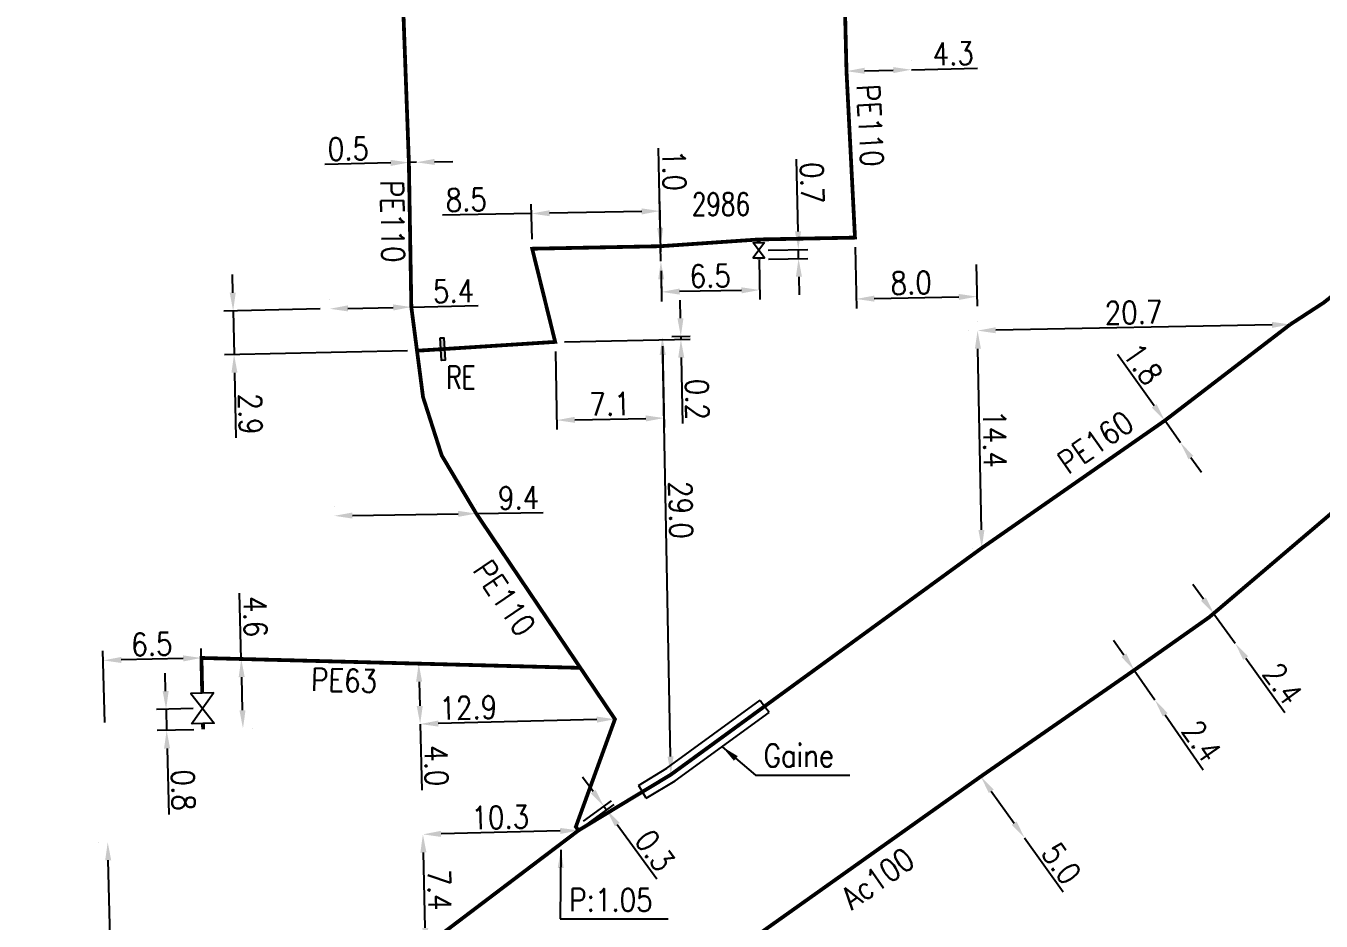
# Model space of a CAD drawing. Header units: millimetres. Extents: x 133989 to 135004, y 130988 to 132014.
# Drawn here: x 134147.7 to 134233.5, y 131452.5 to 131511.8 of the extents above; entities that cross this region are included whole.
import ezdxf
from ezdxf.enums import TextEntityAlignment as Align

# ---------------------------------------------------------------- set-up
doc = ezdxf.new("R2010")
doc.units = ezdxf.units.MM
doc.header["$PDMODE"] = 34
doc.linetypes.add('L_25_AP', pattern=[2000, 1000, 1000])
doc.linetypes.add('L_25_PE', pattern=[2000, 1000, 1000])
doc.layers.get('0').update_dxf_attribs({"linetype": 'CONTINUOUS'})
doc.layers.get('Defpoints').update_dxf_attribs({"linetype": 'CONTINUOUS'})
for name, color, linetype in [('L_150', 1, 'CONTINUOUS'), ('L_300', 7, 'CONTINUOUS'), ('L_340', 7, 'CONTINUOUS'), ('L_400', 7, 'CONTINUOUS')]:
    doc.layers.add(name, color=color, linetype=linetype)
doc.styles.get("Standard").update_dxf_attribs({"font": 'romans.shx', "width": 0.85})
doc.dimstyles.get("Standard").update_dxf_attribs({"dimtxt": 1.5, "dimasz": 1.2, "dimexe": 0.625, "dimexo": 0.625, "dimgap": 0.25, "dimtad": 1, "dimdec": 1, "dimzin": 0, "dimdsep": 46, "dimtxsty": 'Standard', "dimcen": -0.5, "dimadec": 0, "dimazin": 0, "dimtfac": 1, "dimtdec": 1, "dimtmove": 0, "dimatfit": 3, "dimfxl": 0, "dimtolj": 1, "dimtzin": 0, "dimarcsym": 0})

# ---------------------------------------------------------------- blocks, each defined once
blk = doc.blocks.new('*D114')
at = {"layer": 'Defpoints', "color": 0, "linetype": 'Continuous', "transparency": 16777216}
for p in [(134226.395, 131472.896), (134227.795, 131470.947), (134227.795, 131470.947)]:
    blk.add_point(p, dxfattribs=at)
at = {"layer": 'L_150', "color": 0, "linetype": 'Continuous', "lineweight": -2, "transparency": 16777216}
for p, q in [((134225.695, 131473.871), (134224.995, 131474.846)), ((134226.395, 131472.896), (134227.795, 131470.947)), ((134228.495, 131469.972), (134231.08, 131466.372))]:
    blk.add_line(p, q, dxfattribs=at)
at = {"layer": 'L_150', "color": 0, "linetype": 'Continuous', "transparency": 16777216}
for points in [[(134225.857, 131473.988), (134225.532, 131473.755), (134226.395, 131472.896)], [(134228.657, 131470.089), (134228.332, 131469.856), (134227.795, 131470.947)]]:
    blk.add_solid(points, dxfattribs=at)
at = {"layer": 'L_150', "color": 0, "linetype": 'Continuous', "transparency": 16777216, "insert": (134230.949, 131468.268), "char_height": 1.5, "attachment_point": 5, "rotation": 305.68152}
blk.add_mtext('\\A1;2.4', dxfattribs=at)
blk = doc.blocks.new('*D123')
at = {"layer": 'Defpoints', "color": 0, "linetype": 'Continuous', "transparency": 16777216}
for p in [(134210.742, 131491.652), (134210.742, 131491.652), (134231.438, 131492.057)]:
    blk.add_point(p, dxfattribs=at)
at = {"layer": 'L_150', "color": 0, "linetype": 'Continuous', "lineweight": -2, "transparency": 16777216}
for p, q in [((134210.73, 131492.277), (134210.73, 131492.277)), ((134230.238, 131492.033), (134211.942, 131491.675))]:
    blk.add_line(p, q, dxfattribs=at)
at = {"layer": 'L_150', "color": 0, "linetype": 'Continuous', "transparency": 16777216}
for points in [[(134211.938, 131491.875), (134211.946, 131491.475), (134210.742, 131491.652)], [(134230.234, 131492.233), (134230.242, 131491.833), (134231.438, 131492.057)]]:
    blk.add_solid(points, dxfattribs=at)
at = {"layer": 'L_150', "color": 0, "linetype": 'Continuous', "transparency": 16777216, "insert": (134221.07, 131492.854), "char_height": 1.5, "attachment_point": 5, "rotation": 1.11986}
blk.add_mtext('\\A1;20.7', dxfattribs=at)
blk = doc.blocks.new('*D124')
at = {"layer": 'Defpoints', "color": 0, "linetype": 'Continuous', "transparency": 16777216}
for p in [(134223.133, 131485.69), (134224.177, 131484.224), (134224.177, 131484.224)]:
    blk.add_point(p, dxfattribs=at)
at = {"layer": 'L_150', "color": 0, "linetype": 'Continuous', "lineweight": -2, "transparency": 16777216}
for p, q in [((134222.437, 131486.667), (134220.007, 131490.08)), ((134224.177, 131484.224), (134223.133, 131485.69)), ((134224.873, 131483.246), (134225.569, 131482.269))]:
    blk.add_line(p, q, dxfattribs=at)
at = {"layer": 'L_150', "color": 0, "linetype": 'Continuous', "transparency": 16777216}
for points in [[(134222.6, 131486.783), (134222.274, 131486.551), (134223.133, 131485.69)], [(134225.036, 131483.362), (134224.71, 131483.13), (134224.177, 131484.224)]]:
    blk.add_solid(points, dxfattribs=at)
at = {"layer": 'L_150', "color": 0, "linetype": 'Continuous', "transparency": 16777216, "insert": (134221.689, 131489.443), "char_height": 1.5, "attachment_point": 5, "rotation": 305.45148}
blk.add_mtext('\\A1;1.8', dxfattribs=at)
blk = doc.blocks.new('*D125')
at = {"layer": 'Defpoints', "color": 0, "linetype": 'Continuous', "transparency": 16777216}
for p in [(134210.742, 131491.652), (134210.742, 131491.652), (134211.021, 131477.255)]:
    blk.add_point(p, dxfattribs=at)
at = {"layer": 'L_150', "color": 0, "linetype": 'Continuous', "lineweight": -2, "transparency": 16777216}
for p, q in [((134210.117, 131491.64), (134210.117, 131491.64)), ((134210.998, 131478.454), (134210.765, 131490.452)), ((134210.396, 131477.243), (134210.396, 131477.243))]:
    blk.add_line(p, q, dxfattribs=at)
at = {"layer": 'L_150', "color": 0, "linetype": 'Continuous', "transparency": 16777216}
for points in [[(134210.965, 131490.456), (134210.565, 131490.448), (134210.742, 131491.652)], [(134211.198, 131478.458), (134210.798, 131478.451), (134211.021, 131477.255)]]:
    blk.add_solid(points, dxfattribs=at)
at = {"layer": 'L_150', "color": 0, "linetype": 'Continuous', "transparency": 16777216, "insert": (134211.881, 131484.473), "char_height": 1.5, "attachment_point": 5, "rotation": 271.11162}
blk.add_mtext('\\A1;14.4', dxfattribs=at)
blk = doc.blocks.new('*D126')
at = {"layer": 'Defpoints', "color": 0, "linetype": 'Continuous', "transparency": 16777216}
for p in [(134177.55, 131479.537), (134168.151, 131479.387), (134168.151, 131479.387)]:
    blk.add_point(p, dxfattribs=at)
at = {"layer": 'L_150', "color": 0, "linetype": 'Continuous', "lineweight": -2, "transparency": 16777216}
for p, q in [((134168.141, 131480.012), (134168.141, 131480.012)), ((134169.351, 131479.406), (134176.35, 131479.518)), ((134177.54, 131480.162), (134177.54, 131480.162)), ((134177.55, 131479.537), (134181.981, 131479.608))]:
    blk.add_line(p, q, dxfattribs=at)
at = {"layer": 'L_150', "color": 0, "linetype": 'Continuous', "transparency": 16777216}
for points in [[(134169.348, 131479.606), (134169.354, 131479.206), (134168.151, 131479.387)], [(134176.347, 131479.718), (134176.353, 131479.318), (134177.55, 131479.537)]]:
    blk.add_solid(points, dxfattribs=at)
at = {"layer": 'L_150', "color": 0, "linetype": 'Continuous', "transparency": 16777216, "insert": (134180.35, 131480.582), "char_height": 1.5, "attachment_point": 5, "rotation": 0.91373}
blk.add_mtext('\\A1;9.4', dxfattribs=at)
blk = doc.blocks.new('*D127')
at = {"layer": 'Defpoints', "color": 0, "linetype": 'Continuous', "transparency": 16777216}
for p in [(134161.453, 131492.964), (134167.851, 131493.099), (134173.627, 131490.32)]:
    blk.add_point(p, dxfattribs=at)
at = {"layer": 'L_150', "color": 0, "linetype": 'Continuous', "lineweight": -2, "transparency": 16777216}
for p, q in [((134161.427, 131494.164), (134161.402, 131495.363)), ((134167.226, 131493.086), (134160.828, 131492.951)), ((134161.453, 131492.964), (134161.514, 131490.065)), ((134173.003, 131490.307), (134160.889, 131490.051)), ((134161.539, 131488.865), (134161.63, 131484.555))]:
    blk.add_line(p, q, dxfattribs=at)
at = {"layer": 'L_150', "color": 0, "linetype": 'Continuous', "transparency": 16777216}
for points in [[(134161.627, 131494.168), (134161.227, 131494.159), (134161.453, 131492.964)], [(134161.739, 131488.869), (134161.339, 131488.861), (134161.514, 131490.065)]]:
    blk.add_solid(points, dxfattribs=at)
at = {"layer": 'L_150', "color": 0, "linetype": 'Continuous', "transparency": 16777216, "insert": (134162.597, 131486.131), "char_height": 1.5, "attachment_point": 5, "rotation": 271.20724}
blk.add_mtext('\\A1;2.9', dxfattribs=at)
blk = doc.blocks.new('*D128')
at = {"layer": 'Defpoints', "color": 0, "linetype": 'Continuous', "transparency": 16777216}
for p in [(134173.251, 131493.212), (134167.852, 131493.099), (134167.852, 131493.099)]:
    blk.add_point(p, dxfattribs=at)
at = {"layer": 'L_150', "color": 0, "linetype": 'Continuous', "lineweight": -2, "transparency": 16777216}
for p, q in [((134167.839, 131493.724), (134167.839, 131493.724)), ((134169.052, 131493.124), (134172.051, 131493.187)), ((134173.238, 131493.837), (134173.238, 131493.837)), ((134173.251, 131493.212), (134177.682, 131493.306))]:
    blk.add_line(p, q, dxfattribs=at)
at = {"layer": 'L_150', "color": 0, "linetype": 'Continuous', "transparency": 16777216}
for points in [[(134169.048, 131493.324), (134169.056, 131492.924), (134167.852, 131493.099)], [(134172.047, 131493.387), (134172.055, 131492.987), (134173.251, 131493.212)]]:
    blk.add_solid(points, dxfattribs=at)
at = {"layer": 'L_150', "color": 0, "linetype": 'Continuous', "transparency": 16777216, "insert": (134176.045, 131494.271), "char_height": 1.5, "attachment_point": 5, "rotation": 1.20426}
blk.add_mtext('\\A1;5.4', dxfattribs=at)
blk = doc.blocks.new('*D129')
at = {"layer": 'Defpoints', "color": 0, "linetype": 'Continuous', "transparency": 16777216}
for p in [(134173.089, 131502.786), (134173.589, 131502.797), (134173.589, 131502.797)]:
    blk.add_point(p, dxfattribs=at)
at = {"layer": 'L_150', "color": 0, "linetype": 'Continuous', "lineweight": -2, "transparency": 16777216}
for p, q in [((134171.889, 131502.758), (134167.519, 131502.659)), ((134173.589, 131502.797), (134173.089, 131502.786)), ((134174.788, 131502.824), (134175.988, 131502.851))]:
    blk.add_line(p, q, dxfattribs=at)
at = {"layer": 'L_150', "color": 0, "linetype": 'Continuous', "transparency": 16777216}
for points in [[(134171.885, 131502.958), (134171.894, 131502.558), (134173.089, 131502.786)], [(134174.784, 131503.024), (134174.793, 131502.624), (134173.589, 131502.797)]]:
    blk.add_solid(points, dxfattribs=at)
at = {"layer": 'L_150', "color": 0, "linetype": 'Continuous', "transparency": 16777216, "insert": (134169.081, 131503.695), "char_height": 1.5, "attachment_point": 5, "rotation": 1.29761}
blk.add_mtext('\\A1;0.5', dxfattribs=at)
blk = doc.blocks.new('*D131')
at = {"layer": 'Defpoints', "color": 0, "linetype": 'Continuous', "transparency": 16777216}
for p in [(134189.752, 131497.243), (134189.772, 131496.243), (134189.772, 131496.243)]:
    blk.add_point(p, dxfattribs=at)
at = {"layer": 'L_150', "color": 0, "linetype": 'Continuous', "lineweight": -2, "transparency": 16777216}
for p, q in [((134189.729, 131498.443), (134189.625, 131503.736)), ((134189.772, 131496.243), (134189.752, 131497.243)), ((134189.796, 131495.043), (134189.819, 131493.843))]:
    blk.add_line(p, q, dxfattribs=at)
at = {"layer": 'L_150', "color": 0, "linetype": 'Continuous', "transparency": 16777216}
for points in [[(134189.929, 131498.446), (134189.529, 131498.439), (134189.752, 131497.243)], [(134189.995, 131495.047), (134189.596, 131495.039), (134189.772, 131496.243)]]:
    blk.add_solid(points, dxfattribs=at)
at = {"layer": 'L_150', "color": 0, "linetype": 'Continuous', "transparency": 16777216, "insert": (134190.654, 131502.261), "char_height": 1.5, "attachment_point": 5, "rotation": 271.12308}
blk.add_mtext('\\A1;1.0', dxfattribs=at)
blk = doc.blocks.new('*D132')
at = {"layer": 'Defpoints', "color": 0, "linetype": 'Continuous', "transparency": 16777216}
for p in [(134182.775, 131490.905), (134189.87, 131491.244), (134189.975, 131485.861)]:
    blk.add_point(p, dxfattribs=at)
at = {"layer": 'L_150', "color": 0, "linetype": 'Continuous', "lineweight": -2, "transparency": 16777216}
for p, q in [((134189.882, 131490.619), (134189.987, 131485.236)), ((134182.788, 131490.28), (134182.889, 131485.097)), ((134184.076, 131485.745), (134188.775, 131485.837))]:
    blk.add_line(p, q, dxfattribs=at)
at = {"layer": 'L_150', "color": 0, "linetype": 'Continuous', "transparency": 16777216}
for points in [[(134184.073, 131485.945), (134184.08, 131485.545), (134182.877, 131485.722)], [(134188.772, 131486.037), (134188.779, 131485.637), (134189.975, 131485.861)]]:
    blk.add_solid(points, dxfattribs=at)
at = {"layer": 'L_150', "color": 0, "linetype": 'Continuous', "transparency": 16777216, "insert": (134186.406, 131486.791), "char_height": 1.5, "attachment_point": 5, "rotation": 1.11986}
blk.add_mtext('\\A1;7.1', dxfattribs=at)
blk = doc.blocks.new('*D133')
at = {"layer": 'Defpoints', "color": 0, "linetype": 'Continuous', "transparency": 16777216}
for p in [(134182.775, 131490.905), (134189.87, 131491.244), (134191.094, 131491.268)]:
    blk.add_point(p, dxfattribs=at)
at = {"layer": 'L_150', "color": 0, "linetype": 'Continuous', "lineweight": -2, "transparency": 16777216}
for p, q in [((134191.071, 131492.468), (134191.047, 131493.667)), ((134183.4, 131490.917), (134191.723, 131491.08)), ((134190.495, 131491.256), (134191.719, 131491.28)), ((134191.094, 131491.268), (134191.098, 131491.068)), ((134191.122, 131489.868), (134191.207, 131485.498))]:
    blk.add_line(p, q, dxfattribs=at)
at = {"layer": 'L_150', "color": 0, "linetype": 'Continuous', "transparency": 16777216}
for points in [[(134191.271, 131492.472), (134190.871, 131492.464), (134191.094, 131491.268)], [(134191.322, 131489.872), (134190.922, 131489.864), (134191.098, 131491.068)]]:
    blk.add_solid(points, dxfattribs=at)
at = {"layer": 'L_150', "color": 0, "linetype": 'Continuous', "transparency": 16777216, "insert": (134192.176, 131487.103), "char_height": 1.5, "attachment_point": 5, "rotation": 271.11986}
blk.add_mtext('\\A1;0.2', dxfattribs=at)
blk = doc.blocks.new('*D134')
at = {"layer": 'Defpoints', "color": 0, "linetype": 'Continuous', "transparency": 16777216}
for p in [(134196.259, 131496.97), (134189.772, 131496.243), (134189.812, 131494.216)]:
    blk.add_point(p, dxfattribs=at)
at = {"layer": 'L_300', "color": 0, "linetype": 'Continuous', "lineweight": -2, "transparency": 16777216}
for p, q in [((134196.271, 131496.345), (134196.323, 131493.718)), ((134189.784, 131495.618), (134189.824, 131493.591)), ((134195.111, 131494.32), (134191.012, 131494.239))]:
    blk.add_line(p, q, dxfattribs=at)
at = {"layer": 'L_300', "color": 0, "linetype": 'Continuous', "transparency": 16777216}
for points in [[(134191.008, 131494.439), (134191.015, 131494.039), (134189.812, 131494.216)], [(134195.107, 131494.52), (134195.115, 131494.12), (134196.31, 131494.343)]]:
    blk.add_solid(points, dxfattribs=at)
at = {"layer": 'L_300', "color": 0, "linetype": 'Continuous', "transparency": 16777216, "insert": (134193.043, 131495.279), "char_height": 1.5, "attachment_point": 5, "rotation": 1.12308}
blk.add_mtext('\\A1;6.5', dxfattribs=at)
blk = doc.blocks.new('*D135')
at = {"layer": 'Defpoints', "color": 0, "linetype": 'Continuous', "transparency": 16777216}
for p in [(134202.625, 131497.812), (134210.645, 131496.652), (134210.699, 131493.905)]:
    blk.add_point(p, dxfattribs=at)
at = {"layer": 'L_150', "color": 0, "linetype": 'Continuous', "lineweight": -2, "transparency": 16777216}
for p, q in [((134202.637, 131497.187), (134202.717, 131493.124)), ((134210.657, 131496.027), (134210.711, 131493.28)), ((134203.904, 131493.772), (134209.499, 131493.882))]:
    blk.add_line(p, q, dxfattribs=at)
at = {"layer": 'L_150', "color": 0, "linetype": 'Continuous', "transparency": 16777216}
for points in [[(134209.495, 131494.082), (134209.503, 131493.682), (134210.699, 131493.905)], [(134203.9, 131493.972), (134203.908, 131493.572), (134202.704, 131493.748)]]:
    blk.add_solid(points, dxfattribs=at)
at = {"layer": 'L_150', "color": 0, "linetype": 'Continuous', "transparency": 16777216, "insert": (134206.344, 131494.82), "char_height": 1.5, "attachment_point": 5, "rotation": 1.12255}
blk.add_mtext('\\A1;8.0', dxfattribs=at)
blk = doc.blocks.new('*D136')
at = {"layer": 'Defpoints', "color": 0, "linetype": 'Continuous', "transparency": 16777216}
for p in [(134202.063, 131508.833), (134206.361, 131508.932), (134206.361, 131508.932)]:
    blk.add_point(p, dxfattribs=at)
at = {"layer": 'L_150', "color": 0, "linetype": 'Continuous', "lineweight": -2, "transparency": 16777216}
for p, q in [((134206.347, 131509.557), (134206.347, 131509.557)), ((134202.048, 131509.458), (134202.048, 131509.458)), ((134203.262, 131508.861), (134205.162, 131508.905)), ((134206.361, 131508.932), (134210.732, 131509.033))]:
    blk.add_line(p, q, dxfattribs=at)
at = {"layer": 'L_150', "color": 0, "linetype": 'Continuous', "transparency": 16777216}
for points in [[(134203.258, 131509.061), (134203.267, 131508.661), (134202.063, 131508.833)], [(134205.157, 131509.105), (134205.166, 131508.705), (134206.361, 131508.932)]]:
    blk.add_solid(points, dxfattribs=at)
at = {"layer": 'L_150', "color": 0, "linetype": 'Continuous', "transparency": 16777216, "insert": (134209.123, 131509.996), "char_height": 1.5, "attachment_point": 5, "rotation": 1.31777}
blk.add_mtext('\\A1;4.3', dxfattribs=at)
blk = doc.blocks.new('L_300_09')
at = {"color": 0, "linetype": 'Continuous', "flags": 128}
blk.add_lwpolyline([(-1, 0.75), (1, -0.75), (1, 0.75), (-1, -0.75), (-1, 0.75)], dxfattribs=at)
at = {"color": 0, "linetype": 'Continuous', "width": 0.75}
blk.add_attdef('NUM', text='', height=1.5, dxfattribs=at).set_placement((0, 2.1), align=Align.MIDDLE_CENTER)
at = {"color": 0, "linetype": 'Continuous', "width": 0.75, "flags": 3}
for tag, p in [('DEF_LEG', (0, -5)), ('DEF_COUP', (0, -7.5)), ('DEF_TYPE', (0, -10))]:
    blk.add_attdef(tag, text='', height=1.2, dxfattribs=at).set_placement(p, align=Align.MIDDLE)
blk = doc.blocks.new('*D137')
at = {"layer": 'Defpoints', "color": 0, "linetype": 'Continuous', "transparency": 16777216}
for p in [(134196.259, 131496.97), (134196.271, 131496.37), (134198.889, 131496.422)]:
    blk.add_point(p, dxfattribs=at)
at = {"layer": 'L_300', "color": 0, "linetype": 'Continuous', "lineweight": -2, "transparency": 16777216}
for p, q in [((134198.854, 131498.221), (134198.76, 131503.011)), ((134196.884, 131496.982), (134199.502, 131497.034)), ((134198.889, 131496.422), (134198.877, 131497.021)), ((134196.896, 131496.383), (134199.514, 131496.434)), ((134198.913, 131495.222), (134198.936, 131494.022))]:
    blk.add_line(p, q, dxfattribs=at)
at = {"layer": 'L_300', "color": 0, "linetype": 'Continuous', "transparency": 16777216}
for points in [[(134199.054, 131498.225), (134198.654, 131498.217), (134198.877, 131497.021)], [(134199.113, 131495.226), (134198.713, 131495.218), (134198.889, 131496.422)]]:
    blk.add_solid(points, dxfattribs=at)
at = {"layer": 'L_300', "color": 0, "linetype": 'Continuous', "transparency": 16777216, "insert": (134199.791, 131501.445), "char_height": 1.5, "attachment_point": 5, "rotation": 271.12255}
blk.add_mtext('\\A1;0.7', dxfattribs=at)
blk = doc.blocks.new('L_340_20')
at = {"linetype": 'Continuous'}
blk.add_hatch(color=0, dxfattribs=at).paths.add_polyline_path([(0.125, 0.75), (-0.125, 0.75), (-0.125, -0.75), (0.125, -0.75)])
at = {"color": 0, "linetype": 'Continuous'}
blk.add_lwpolyline([(-0.125, 0.75), (0.125, 0.75), (0.125, -0.75), (-0.125, -0.75)], close=True, dxfattribs=at)
at = {"color": 0, "linetype": 'Continuous', "width": 0.75}
for tag, height, flags, p in [('RE', 1.5, 8, (0, 3)), ('DEF_LEG', 1.2, 3, (0, -5)), ('DEF_COUP', 1.2, 3, (0, -7.5)), ('DEF_TYPE', 1.2, 3, (0, -10))]:
    blk.add_attdef(tag, text='', height=height, dxfattribs=dict(at, flags=flags)).set_placement(p, align=Align.MIDDLE)
blk = doc.blocks.new('*D172')
at = {"layer": 'Defpoints', "color": 0, "linetype": 'Continuous', "transparency": 16777216}
for p in [(134161.989, 131469.906), (134162.103, 131465.308), (134162.103, 131465.308)]:
    blk.add_point(p, dxfattribs=at)
at = {"layer": 'L_150', "color": 0, "linetype": 'Continuous', "lineweight": -2, "transparency": 16777216}
for p, q in [((134161.989, 131469.906), (134161.88, 131474.276)), ((134162.613, 131469.922), (134162.613, 131469.922)), ((134162.073, 131466.507), (134162.019, 131468.707)), ((134162.728, 131465.323), (134162.728, 131465.323))]:
    blk.add_line(p, q, dxfattribs=at)
at = {"layer": 'L_150', "color": 0, "linetype": 'Continuous', "transparency": 16777216}
for points in [[(134162.219, 131468.712), (134161.819, 131468.702), (134161.989, 131469.906)], [(134162.273, 131466.512), (134161.873, 131466.502), (134162.103, 131465.308)]]:
    blk.add_solid(points, dxfattribs=at)
at = {"layer": 'L_150', "color": 0, "linetype": 'Continuous', "transparency": 16777216, "insert": (134162.919, 131472.716), "char_height": 1.5, "attachment_point": 5, "rotation": 271.42729}
blk.add_mtext('\\A1;4.6', dxfattribs=at)
blk = doc.blocks.new('*D188')
at = {"layer": 'Defpoints', "color": 0, "linetype": 'Continuous', "transparency": 16777216}
for p in [(134189.707, 131499.57), (134181.254, 131497.076), (134189.772, 131496.243)]:
    blk.add_point(p, dxfattribs=at)
at = {"layer": 'L_150', "color": 0, "linetype": 'Continuous', "lineweight": -2, "transparency": 16777216}
for p, q in [((134189.76, 131496.868), (134189.695, 131500.195)), ((134181.208, 131499.404), (134175.319, 131499.288)), ((134181.242, 131497.701), (134181.196, 131500.028)), ((134188.507, 131499.547), (134182.408, 131499.427))]:
    blk.add_line(p, q, dxfattribs=at)
at = {"layer": 'L_150', "color": 0, "linetype": 'Continuous', "transparency": 16777216}
for points in [[(134182.404, 131499.627), (134182.412, 131499.227), (134181.208, 131499.404)], [(134188.503, 131499.747), (134188.511, 131499.347), (134189.707, 131499.57)]]:
    blk.add_solid(points, dxfattribs=at)
at = {"layer": 'L_150', "color": 0, "linetype": 'Continuous', "transparency": 16777216, "insert": (134176.885, 131500.319), "char_height": 1.5, "attachment_point": 5, "rotation": 1.12308}
blk.add_mtext('\\A1;8.5', dxfattribs=at)
blk = doc.blocks.new('*D189')
at = {"layer": 'Defpoints', "color": 0, "linetype": 'Continuous', "transparency": 16777216}
for p in [(134189.87, 131491.244), (134189.87, 131491.244), (134190.437, 131462.25)]:
    blk.add_point(p, dxfattribs=at)
at = {"layer": 'L_150', "color": 0, "linetype": 'Continuous', "lineweight": -2, "transparency": 16777216}
for p, q in [((134190.413, 131463.449), (134189.893, 131490.044)), ((134189.812, 131462.237), (134189.812, 131462.237))]:
    blk.add_line(p, q, dxfattribs=at)
at = {"layer": 'L_150', "color": 0, "linetype": 'Continuous', "transparency": 16777216}
for points in [[(134190.093, 131490.048), (134189.693, 131490.04), (134189.87, 131491.244)], [(134190.613, 131463.453), (134190.213, 131463.445), (134190.437, 131462.25)]]:
    blk.add_solid(points, dxfattribs=at)
at = {"layer": 'L_150', "color": 0, "linetype": 'Continuous', "transparency": 16777216, "insert": (134191.094, 131479.773), "char_height": 1.5, "attachment_point": 5, "rotation": 271.11986}
blk.add_mtext('\\A1;29.0', dxfattribs=at)
blk = doc.blocks.new('*D193')
at = {"layer": 'Defpoints', "color": 0, "linetype": 'Continuous', "transparency": 16777216}
for p in [(134221.112, 131469.169), (134222.479, 131467.197), (134222.479, 131467.197)]:
    blk.add_point(p, dxfattribs=at)
at = {"layer": 'L_150', "color": 0, "linetype": 'Continuous', "lineweight": -2, "transparency": 16777216}
for p, q in [((134220.428, 131470.156), (134219.745, 131471.142)), ((134221.112, 131469.169), (134222.479, 131467.197)), ((134223.163, 131466.211), (134225.688, 131462.568))]:
    blk.add_line(p, q, dxfattribs=at)
at = {"layer": 'L_150', "color": 0, "linetype": 'Continuous', "transparency": 16777216}
for points in [[(134220.593, 131470.27), (134220.264, 131470.042), (134221.112, 131469.169)], [(134223.328, 131466.325), (134222.999, 131466.097), (134222.479, 131467.197)]]:
    blk.add_solid(points, dxfattribs=at)
at = {"layer": 'L_150', "color": 0, "linetype": 'Continuous', "transparency": 16777216, "insert": (134225.589, 131464.466), "char_height": 1.5, "attachment_point": 5, "rotation": 304.73099}
blk.add_mtext('\\A1;2.4', dxfattribs=at)
blk = doc.blocks.new('*D194')
at = {"layer": 'Defpoints', "color": 0, "linetype": 'Continuous', "transparency": 16777216}
for p in [(134210.954, 131462.123), (134213.86, 131458.054), (134213.86, 131458.054)]:
    blk.add_point(p, dxfattribs=at)
at = {"layer": 'L_150', "color": 0, "linetype": 'Continuous', "lineweight": -2, "transparency": 16777216}
for p, q in [((134211.462, 131462.486), (134211.462, 131462.486)), ((134211.651, 131461.146), (134213.163, 131459.03)), ((134213.86, 131458.054), (134216.401, 131454.497))]:
    blk.add_line(p, q, dxfattribs=at)
at = {"layer": 'L_150', "color": 0, "linetype": 'Continuous', "transparency": 16777216}
for points in [[(134211.814, 131461.262), (134211.489, 131461.03), (134210.954, 131462.123)], [(134213.325, 131459.147), (134213, 131458.914), (134213.86, 131458.054)]]:
    blk.add_solid(points, dxfattribs=at)
at = {"layer": 'L_150', "color": 0, "linetype": 'Continuous', "transparency": 16777216, "insert": (134216.293, 131456.368), "char_height": 1.5, "attachment_point": 5, "rotation": 305.53768}
blk.add_mtext('\\A1;5.0', dxfattribs=at)
blk = doc.blocks.new('*D211')
at = {"layer": 'Defpoints', "color": 0, "linetype": 'Continuous', "transparency": 16777216}
for p in [(134174.019, 131458.294), (134174.019, 131458.294), (134184.316, 131458.551)]:
    blk.add_point(p, dxfattribs=at)
at = {"layer": 'L_150', "color": 0, "linetype": 'Continuous', "lineweight": -2, "transparency": 16777216}
blk.add_line((134183.116, 131458.521), (134175.219, 131458.324), dxfattribs=at)
at = {"layer": 'L_150', "color": 0, "linetype": 'Continuous', "transparency": 16777216}
for points in [[(134175.214, 131458.524), (134175.224, 131458.124), (134174.019, 131458.294)], [(134183.111, 131458.721), (134183.121, 131458.321), (134184.316, 131458.551)]]:
    blk.add_solid(points, dxfattribs=at)
at = {"layer": 'L_150', "color": 0, "linetype": 'Continuous', "transparency": 16777216, "insert": (134179.142, 131459.422), "char_height": 1.5, "attachment_point": 5, "rotation": 1.42729}
blk.add_mtext('\\A1;10.3', dxfattribs=at)
blk = doc.blocks.new('*D212')
at = {"layer": 'Defpoints', "color": 0, "linetype": 'Continuous', "transparency": 16777216}
for p in [(134174.019, 131458.294), (134174.019, 131458.294), (134174.203, 131450.896)]:
    blk.add_point(p, dxfattribs=at)
at = {"layer": 'L_150', "color": 0, "linetype": 'Continuous', "lineweight": -2, "transparency": 16777216}
blk.add_line((134174.173, 131452.096), (134174.049, 131457.094), dxfattribs=at)
at = {"layer": 'L_150', "color": 0, "linetype": 'Continuous', "transparency": 16777216}
for points in [[(134174.249, 131457.099), (134173.849, 131457.089), (134174.019, 131458.294)], [(134174.373, 131452.101), (134173.973, 131452.091), (134174.203, 131450.896)]]:
    blk.add_solid(points, dxfattribs=at)
at = {"layer": 'L_150', "color": 0, "linetype": 'Continuous', "transparency": 16777216, "insert": (134175.111, 131454.62), "char_height": 1.5, "attachment_point": 5, "rotation": 271.427}
blk.add_mtext('\\A1;7.4', dxfattribs=at)
blk = doc.blocks.new('*D213')
at = {"layer": 'Defpoints', "color": 0, "linetype": 'Continuous', "transparency": 16777216}
for p in [(134186.733, 131465.921), (134173.837, 131465.6), (134173.837, 131465.6)]:
    blk.add_point(p, dxfattribs=at)
at = {"layer": 'L_150', "color": 0, "linetype": 'Continuous', "lineweight": -2, "transparency": 16777216}
blk.add_line((134185.533, 131465.891), (134175.037, 131465.63), dxfattribs=at)
at = {"layer": 'L_150', "color": 0, "linetype": 'Continuous', "transparency": 16777216}
for points in [[(134175.032, 131465.83), (134175.042, 131465.43), (134173.837, 131465.6)], [(134185.528, 131466.091), (134185.538, 131465.691), (134186.733, 131465.921)]]:
    blk.add_solid(points, dxfattribs=at)
at = {"layer": 'L_150', "color": 0, "linetype": 'Continuous', "transparency": 16777216, "insert": (134177.024, 131466.68), "char_height": 1.5, "attachment_point": 5, "rotation": 1.42729}
blk.add_mtext('\\A1;12.9', dxfattribs=at)
blk = doc.blocks.new('*D229')
at = {"layer": 'Defpoints', "color": 0, "linetype": 'Continuous', "transparency": 16777216}
for p in [(134153.149, 131457.774), (134153.149, 131457.774), (134153.684, 131436.281)]:
    blk.add_point(p, dxfattribs=at)
at = {"layer": 'L_150', "color": 0, "linetype": 'Continuous', "lineweight": -2, "transparency": 16777216}
for p, q in [((134152.524, 131457.758), (134152.524, 131457.758)), ((134153.655, 131437.48), (134153.179, 131456.574)), ((134153.06, 131436.265), (134153.06, 131436.265))]:
    blk.add_line(p, q, dxfattribs=at)
at = {"layer": 'L_150', "color": 0, "linetype": 'Continuous', "transparency": 16777216}
for points in [[(134153.379, 131456.579), (134152.979, 131456.569), (134153.149, 131457.774)], [(134153.854, 131437.485), (134153.455, 131437.475), (134153.684, 131436.281)]]:
    blk.add_solid(points, dxfattribs=at)
at = {"layer": 'L_150', "color": 0, "linetype": 'Continuous', "transparency": 16777216, "insert": (134154.361, 131449.261), "char_height": 1.5, "attachment_point": 5, "rotation": 271.427}
blk.add_mtext('\\A1;21.5', dxfattribs=at)
blk = doc.blocks.new('*D230')
at = {"layer": 'Defpoints', "color": 0, "linetype": 'Continuous', "transparency": 16777216}
for p in [(134152.849, 131469.813), (134159.405, 131467.64), (134152.967, 131465.08)]:
    blk.add_point(p, dxfattribs=at)
at = {"layer": 'L_150', "color": 0, "linetype": 'Continuous', "lineweight": -2, "transparency": 16777216}
for p, q in [((134152.951, 131465.705), (134152.834, 131470.438)), ((134159.39, 131468.265), (134159.331, 131470.6)), ((134158.147, 131469.945), (134154.049, 131469.843))]:
    blk.add_line(p, q, dxfattribs=at)
at = {"layer": 'L_150', "color": 0, "linetype": 'Continuous', "transparency": 16777216}
for points in [[(134154.044, 131470.043), (134154.054, 131469.643), (134152.849, 131469.813)], [(134158.142, 131470.145), (134158.152, 131469.745), (134159.347, 131469.975)]]:
    blk.add_solid(points, dxfattribs=at)
at = {"layer": 'L_150', "color": 0, "linetype": 'Continuous', "transparency": 16777216, "insert": (134156.073, 131470.894), "char_height": 1.5, "attachment_point": 5, "rotation": 1.42729}
blk.add_mtext('\\A1;6.5', dxfattribs=at)
blk = doc.blocks.new('*D232')
at = {"layer": 'Defpoints', "color": 0, "linetype": 'Continuous', "transparency": 16777216}
for p in [(134173.737, 131469.599), (134173.837, 131465.6), (134173.837, 131465.6)]:
    blk.add_point(p, dxfattribs=at)
at = {"layer": 'L_150', "color": 0, "linetype": 'Continuous', "lineweight": -2, "transparency": 16777216}
for p, q in [((134174.362, 131469.614), (134174.362, 131469.614)), ((134173.767, 131468.399), (134173.807, 131466.8)), ((134173.837, 131465.6), (134173.946, 131461.23)), ((134174.462, 131465.616), (134174.462, 131465.616))]:
    blk.add_line(p, q, dxfattribs=at)
at = {"layer": 'L_150', "color": 0, "linetype": 'Continuous', "transparency": 16777216}
for points in [[(134173.967, 131468.404), (134173.567, 131468.394), (134173.737, 131469.599)], [(134174.007, 131466.805), (134173.607, 131466.795), (134173.837, 131465.6)]]:
    blk.add_solid(points, dxfattribs=at)
at = {"layer": 'L_150', "color": 0, "linetype": 'Continuous', "transparency": 16777216, "insert": (134174.906, 131462.84), "char_height": 1.5, "attachment_point": 5, "rotation": 271.427}
blk.add_mtext('\\A1;4.0', dxfattribs=at)
blk = doc.blocks.new('L_300_03')
at = {"color": 0, "linetype": 'Continuous', "flags": 128}
blk.add_lwpolyline([(-1, 0.75), (1, -0.75), (1, 0.75), (-1, -0.75), (-1, 0.75)], dxfattribs=at)
at = {"color": 0, "linetype": 'Continuous', "width": 0.75}
blk.add_attdef('NUM', text='', height=1.5, dxfattribs=at).set_placement((0, 2.1), align=Align.MIDDLE_CENTER)
at = {"color": 0, "linetype": 'Continuous', "width": 0.75, "flags": 3}
for tag, p in [('DEF_LEG', (0, -5)), ('DEF_COUP', (0, -7.5)), ('DEF_TYPE', (0, -10))]:
    blk.add_attdef(tag, text='', height=1.2, dxfattribs=at).set_placement(p, align=Align.MIDDLE)
blk = doc.blocks.new('*D233')
at = {"layer": 'Defpoints', "color": 0, "linetype": 'Continuous', "transparency": 16777216}
for p in [(134159.43, 131466.64), (134157.049, 131465.182), (134159.465, 131465.242)]:
    blk.add_point(p, dxfattribs=at)
at = {"layer": 'L_300', "color": 0, "linetype": 'Continuous', "lineweight": -2, "transparency": 16777216}
for p, q in [((134156.984, 131467.78), (134156.954, 131468.979)), ((134158.805, 131466.625), (134156.389, 131466.565)), ((134157.014, 131466.58), (134157.049, 131465.182)), ((134158.84, 131465.226), (134156.424, 131465.166)), ((134157.079, 131463.982), (134157.188, 131459.612))]:
    blk.add_line(p, q, dxfattribs=at)
at = {"layer": 'L_300', "color": 0, "linetype": 'Continuous', "transparency": 16777216}
for points in [[(134157.184, 131467.785), (134156.784, 131467.775), (134157.014, 131466.58)], [(134157.279, 131463.987), (134156.879, 131463.977), (134157.049, 131465.182)]]:
    blk.add_solid(points, dxfattribs=at)
at = {"layer": 'L_300', "color": 0, "linetype": 'Continuous', "transparency": 16777216, "insert": (134158.148, 131461.222), "char_height": 1.5, "attachment_point": 5, "rotation": 271.42729}
blk.add_mtext('\\A1;0.8', dxfattribs=at)
blk = doc.blocks.new('*D238')
at = {"layer": 'Defpoints', "color": 0, "linetype": 'Continuous', "transparency": 16777216}
for p in [(134186.001, 131460.153), (134184.143, 131458.796), (134184.32, 131458.554)]:
    blk.add_point(p, dxfattribs=at)
at = {"layer": 'L_150', "color": 0, "linetype": 'Continuous', "lineweight": -2, "transparency": 16777216}
for p, q in [((134185.293, 131461.122), (134184.585, 131462.091)), ((134184.648, 131459.165), (134186.505, 131460.522)), ((134184.825, 131458.923), (134186.682, 131460.28)), ((134186.001, 131460.153), (134186.178, 131459.911)), ((134186.886, 131458.942), (134189.509, 131455.353))]:
    blk.add_line(p, q, dxfattribs=at)
at = {"layer": 'L_150', "color": 0, "linetype": 'Continuous', "transparency": 16777216}
for points in [[(134185.454, 131461.24), (134185.131, 131461.004), (134186.001, 131460.153)], [(134187.047, 131459.06), (134186.724, 131458.824), (134186.178, 131459.911)]]:
    blk.add_solid(points, dxfattribs=at)
at = {"layer": 'L_150', "color": 0, "linetype": 'Continuous', "transparency": 16777216, "insert": (134189.38, 131457.224), "char_height": 1.5, "attachment_point": 5, "rotation": 306.1581}
blk.add_mtext('\\A1;0.3', dxfattribs=at)

msp = doc.modelspace()

# ---------------------------------------------------------------- linework, layer by layer
at = {"layer": 'L_150', "linetype": 'L_25_PE', "flags": 128}
for points in [[(134184.316, 131458.551, 0.25, 0.25, 0), (134184.143, 131458.796, 0.25, 0.25, 0), (134186.733, 131465.921, 0.25, 0.25, 0), (134184.442, 131469.319, 0.25, 0.25, 0), (134177.55, 131479.537, 0.25, 0.25, 0), (134175.263, 131483.387, 0.25, 0.25, 0), (134174.026, 131487.254, 0.25, 0.25, 0), (134173.251, 131493.213, 0.25, 0.25, 0), (134173.089, 131502.786, 0.25, 0.25, 0), (134172.717, 131512.932, 0.25, 0.25, 0), (134172.492, 131520.087, 0.25, 0.25, 0), (134171.307, 131521.687, 0.25, 0.25, 0), (134171.307, 131523.187, 0.25, 0.25, 0), (134172.371, 131523.912, 0.25, 0.25, 0), (134172.279, 131526.833, 0.25, 0.25, 0), (134171.719, 131546.642, 0.25, 0.25, 0), (134171.846, 131552.623, 0.25, 0.25, 0), (134171.243, 131570.09, 0.25, 0.25, 0), (134171.103, 131574.149, 0.25, 0.25, 0), (134171.102, 131582.181, 0.25, 0.25, 0), (134171.019, 131588.101, 0.25, 0.25, 0), (134171.025, 131589.791, 0.25, 0.25, 0), (134169.677, 131590.948, 0.25, 0.25, 0), (134169.532, 131597.332, 0.25, 0.25, 0), (134169.521, 131597.827, 0, 0, 0)], [(134201.143, 131548.899, 0.25, 0.25, 0), (134201.143, 131548.899, 0.25, 0.25, 0), (134201.46, 131533.792, 0.25, 0.25, 0), (134202.063, 131508.833, 0.25, 0.25, 0), (134202.625, 131497.812, 0.25, 0.25, 0), (134196.245, 131497.688, 0.25, 0.25, 0), (134189.752, 131497.243, 0.25, 0.25, 0), (134181.254, 131497.076, 0.25, 0.25, 0), (134182.775, 131490.905, 0.25, 0.25, 0), (134173.627, 131490.32, 0, 0, 0)], [(134096.23, 131394.947, 0.25, 0.25, 0), (134111.69, 131406.682, 0.25, 0.25, 0), (134118.852, 131411.616, 0.25, 0.25, 0), (134134.552, 131423.419, 0.25, 0.25, 0), (134141.627, 131428.308, 0.25, 0.25, 0), (134153.684, 131436.281, 0.25, 0.25, 0), (134174.203, 131450.896, 0.25, 0.25, 0), (134184.316, 131458.551, 0.25, 0.25, 0), (134190.437, 131462.25, 0.25, 0.25, 0), (134211.021, 131477.255, 0.25, 0.25, 0), (134223.133, 131485.69, 0.25, 0.25, 0), (134231.438, 131492.057, 0.25, 0.25, 0), (134231.438, 131492.057, 0.25, 0.25, 0), (134231.438, 131492.057, 0.25, 0.25, 0.168839), (134243.293, 131505.936, 0.25, 0.25, 0), (134243.293, 131505.936, 0.25, 0.25, 0), (134243.293, 131505.936, 0.25, 0.25, 0), (134244.139, 131509.953, 0.25, 0.25, 0), (134244.139, 131509.953, 0.25, 0.25, 0), (134244.139, 131509.953, 0, 0, 0)], [(134159.405, 131467.64, 0.25, 0.25, 0), (134159.354, 131469.975, 0.25, 0.25, 0), (134161.989, 131469.906, 0.25, 0.25, 0), (134173.737, 131469.599, 0.25, 0.25, 0), (134184.442, 131469.319, 0, 0, 0)]]:
    msp.add_lwpolyline(points, format="xyseb", dxfattribs=at)
at = {"layer": 'L_150', "linetype": 'L_25_PE', "const_width": 0.25, "flags": 128}
for points in [[(134196.249, 131497.47), (134196.256, 131497.687)], [(134196.269, 131496.47), (134196.271, 131496.37)], [(134159.465, 131465.242), (134159.455, 131465.641)]]:
    msp.add_lwpolyline(points, dxfattribs=at)
at = {"layer": 'L_150', "linetype": 'L_25_AP', "const_width": 0.25, "flags": 128}
msp.add_lwpolyline([(134103.849, 131386.185), (134124.592, 131400.969), (134135.66, 131408.795), (134150.381, 131419.11), (134160.835, 131426.392), (134175.912, 131437.028), (134185.925, 131444.261), (134195.88, 131451.42), (134210.954, 131462.123), (134221.112, 131469.169), (134226.078, 131472.672), (134234.397, 131479.751), (134240.576, 131483.206), (134240.576, 131483.206), (134240.576, 131483.206), (134240.576, 131483.206), (134252.477, 131491.631), (134253.913, 131491.055), (134254.497, 131491.468)], dxfattribs=at)
at = {"layer": 'L_400', "color": 7, "linetype": 'CONTINUOUS'}
for p, q in [((134190.16, 131462.666), (134196.345, 131467.175)), ((134196.345, 131467.175), (134196.639, 131466.771)), ((134196.934, 131466.367), (134196.639, 131466.771)), ((134190.714, 131461.833), (134196.934, 131466.367)), ((134188.29, 131461.536), (134190.16, 131462.666)), ((134188.29, 131461.536), (134188.548, 131461.108)), ((134188.807, 131460.68), (134190.714, 131461.833)), ((134188.807, 131460.68), (134188.548, 131461.108))]:
    msp.add_line(p, q, dxfattribs=at)

# ---------------------------------------------------------------- block references
at = {"layer": 'L_300'}
ref = msp.add_blockref('L_300_09', (134196.259, 131496.97), dxfattribs=dict(at, xscale=0.4999999999894744, yscale=0.4999999999894744, zscale=0.4999999999894744, rotation=271.1225494815641))
ref.add_attrib('NUM', '2986', dxfattribs={"layer": '0', "color": 0, "linetype": 'Continuous', "height": 1.5, "width": 0.75}).set_placement((134193.749, 131500.031), align=Align.MIDDLE_CENTER)
at = {"layer": 'L_300', "rotation": 91.42729478817608}
msp.add_blockref('L_300_03', (134159.43, 131466.64), dxfattribs=at)
at = {"layer": 'L_340'}
ref = msp.add_blockref('L_340_20', (134175.323, 131490.428), dxfattribs=dict(at, rotation=3.659159996090543))
ref.add_attrib('RE', 'RE', dxfattribs={"layer": '0', "color": 0, "linetype": 'Continuous', "height": 1.5, "width": 0.75, "flags": 8}).set_placement((134176.538, 131488.547), align=Align.MIDDLE)

# ---------------------------------------------------------------- texts
at = {"layer": 'L_150', "linetype": 'Continuous', "width": 0.85}
for s, rotation, p in [('PE110', 272.91963, (134202.744, 131507.928)), ('PE110', 270.97277, (134171.211, 131501.605)), ('PE160', 34.73737, (134216.738, 131482.093)), ('PE110', 303.99817, (134177.264, 131475.793)), ('PE63', 358.50096, (134166.595, 131467.798))]:
    msp.add_text(s, height=1.5, rotation=rotation, dxfattribs=at).set_placement(p)
msp.add_text('Ac100', height=1.5, rotation=35.26741, dxfattribs=at).set_placement((134204.134, 131455.379), align=Align.MIDDLE)
at = {"layer": 'L_150', "linetype": 'Continuous', "insert": (134183.713, 131454.701), "char_height": 1.5, "attachment_point": 1}
msp.add_mtext('\\A1;P:1.05', dxfattribs=at)
at = {"layer": 'L_400', "linetype": 'Continuous', "insert": (134196.58, 131464.263), "char_height": 1.5, "attachment_point": 1}
msp.add_mtext('\\A1;Gaine', dxfattribs=at)

# ---------------------------------------------------------------- dimensions: what is measured, and where the dimension line sits
at = {"layer": 'L_150', "linetype": 'Continuous'}
for base, p1, p2, angle, picture, middle in [((134206.361, 131508.932), (134202.063, 131508.833), (134206.361, 131508.932), 181.31777, '*D136', (134209.146, 131508.996)), ((134173.589, 131502.797), (134173.089, 131502.786), (134173.589, 131502.797), 181.29761, '*D129', (134169.104, 131502.695)), ((134189.772, 131496.243), (134189.752, 131497.243), (134189.772, 131496.243), 91.12308, '*D131', (134189.654, 131502.242)), ((134189.707, 131499.57), (134181.254, 131497.076), (134189.772, 131496.243), 181.12308, '*D188', (134176.905, 131499.319)), ((134210.699, 131493.905), (134202.625, 131497.812), (134210.645, 131496.652), 181.12255, '*D135', (134206.363, 131493.82)), ((134161.453, 131492.964), (134173.627, 131490.32), (134167.851, 131493.099), 271.20724, '*D127', (134161.597, 131486.11)), ((134167.852, 131493.099), (134173.251, 131493.212), (134167.852, 131493.099), 1.20426, '*D128', (134176.066, 131493.272)), ((134191.094, 131491.268), (134182.775, 131490.905), (134189.87, 131491.244), 271.11986, '*D133', (134191.176, 131487.083)), ((134210.742, 131491.652), (134231.438, 131492.057), (134210.742, 131491.652), 1.11986, '*D123', (134221.09, 131491.854)), ((134210.742, 131491.652), (134211.021, 131477.255), (134210.742, 131491.652), 271.11162, '*D125', (134210.882, 131484.453)), ((134189.975, 131485.861), (134182.775, 131490.905), (134189.87, 131491.244), 181.11986, '*D132', (134186.426, 131485.791)), ((134189.87, 131491.244), (134190.437, 131462.25), (134189.87, 131491.244), 271.11986, '*D189', (134190.095, 131479.754)), ((134224.177, 131484.224), (134223.133, 131485.69), (134224.177, 131484.224), 125.45148, '*D124', (134220.874, 131488.863)), ((134168.151, 131479.387), (134177.55, 131479.537), (134168.151, 131479.387), 0.91373, '*D126', (134180.366, 131479.582)), ((134227.795, 131470.947), (134226.395, 131472.896), (134227.795, 131470.947), 125.68152, '*D114', (134230.137, 131467.685)), ((134162.103, 131465.308), (134161.989, 131469.906), (134162.103, 131465.308), 91.42729, '*D172', (134161.919, 131472.691)), ((134152.849, 131469.813), (134159.405, 131467.64), (134152.967, 131465.08), 1.42729, '*D230', (134156.098, 131469.894)), ((134222.479, 131467.197), (134221.112, 131469.169), (134222.479, 131467.197), 124.73099, '*D193', (134224.768, 131463.896)), ((134173.837, 131465.6), (134173.737, 131469.599), (134173.837, 131465.6), 91.427, '*D232', (134173.906, 131462.815)), ((134173.837, 131465.6), (134186.733, 131465.921), (134173.837, 131465.6), 1.42729, '*D213', (134177.049, 131465.68)), ((134213.86, 131458.054), (134210.954, 131462.123), (134213.86, 131458.054), 125.53768, '*D194', (134215.479, 131455.787)), ((134186.001, 131460.153), (134184.32, 131458.554), (134184.143, 131458.796), 306.1581, '*D238', (134188.573, 131456.634)), ((134174.019, 131458.294), (134184.316, 131458.551), (134174.019, 131458.294), 1.42729, '*D211', (134179.167, 131458.422)), ((134174.019, 131458.294), (134174.203, 131450.896), (134174.019, 131458.294), 271.427, '*D212', (134174.111, 131454.595)), ((134153.149, 131457.774), (134153.684, 131436.281), (134153.149, 131457.774), 271.427, '*D229', (134153.362, 131449.236))]:
    dim = msp.add_linear_dim(base=base, p1=p1, p2=p2, angle=angle, dimstyle='Standard', dxfattribs=at)
    dim.commit()
    dim.dimension.update_dxf_attribs({"geometry": picture, "text_midpoint": middle, "dimtype": 160})
at = {"layer": 'L_300', "linetype": 'Continuous'}
for base, p1, p2, angle, text, picture, middle in [((134198.889, 131496.422), (134196.259, 131496.97), (134196.271, 131496.37), 91.12255, '0.7', '*D137', (134198.791, 131501.426)), ((134157.049, 131465.182), (134159.43, 131466.64), (134159.465, 131465.242), 91.42729, '0.8', '*D233', (134157.148, 131461.197))]:
    dim = msp.add_linear_dim(base=base, p1=p1, p2=p2, angle=angle, text=text, dimstyle='Standard', dxfattribs=at)
    dim.commit()
    dim.dimension.update_dxf_attribs({"geometry": picture, "text_midpoint": middle, "dimtype": 160})
dim = msp.add_linear_dim(base=(134189.812, 131494.216), p1=(134196.259, 131496.97), p2=(134189.772, 131496.243), angle=1.12308, dimstyle='Standard', dxfattribs=at)
dim.commit()
dim.dimension.update_dxf_attribs({"geometry": '*D134', "text_midpoint": (134193.063, 131494.279), "dimtype": 160})

# ---------------------------------------------------------------- leaders
at = {"layer": 'L_150', "linetype": 'Continuous', "annotation_type": 0, "has_hookline": 1, "hookline_direction": 0, "text_width": 5.707}
msp.add_leader([(134183.155, 131457.275), (134183.103, 131452.694), (134184.303, 131452.694)], dimstyle='Standard', dxfattribs=at)
at = {"layer": 'L_400', "linetype": 'Continuous', "annotation_type": 0, "has_hookline": 1, "hookline_direction": 0, "text_width": 4.796}
msp.add_leader([(134193.824, 131464.1), (134196.028, 131462.224), (134197.228, 131462.224)], dimstyle='Standard', override={"dimgap": 0.25, "dimtad": 1}, dxfattribs=at)

doc.saveas('drawing.dxf')
